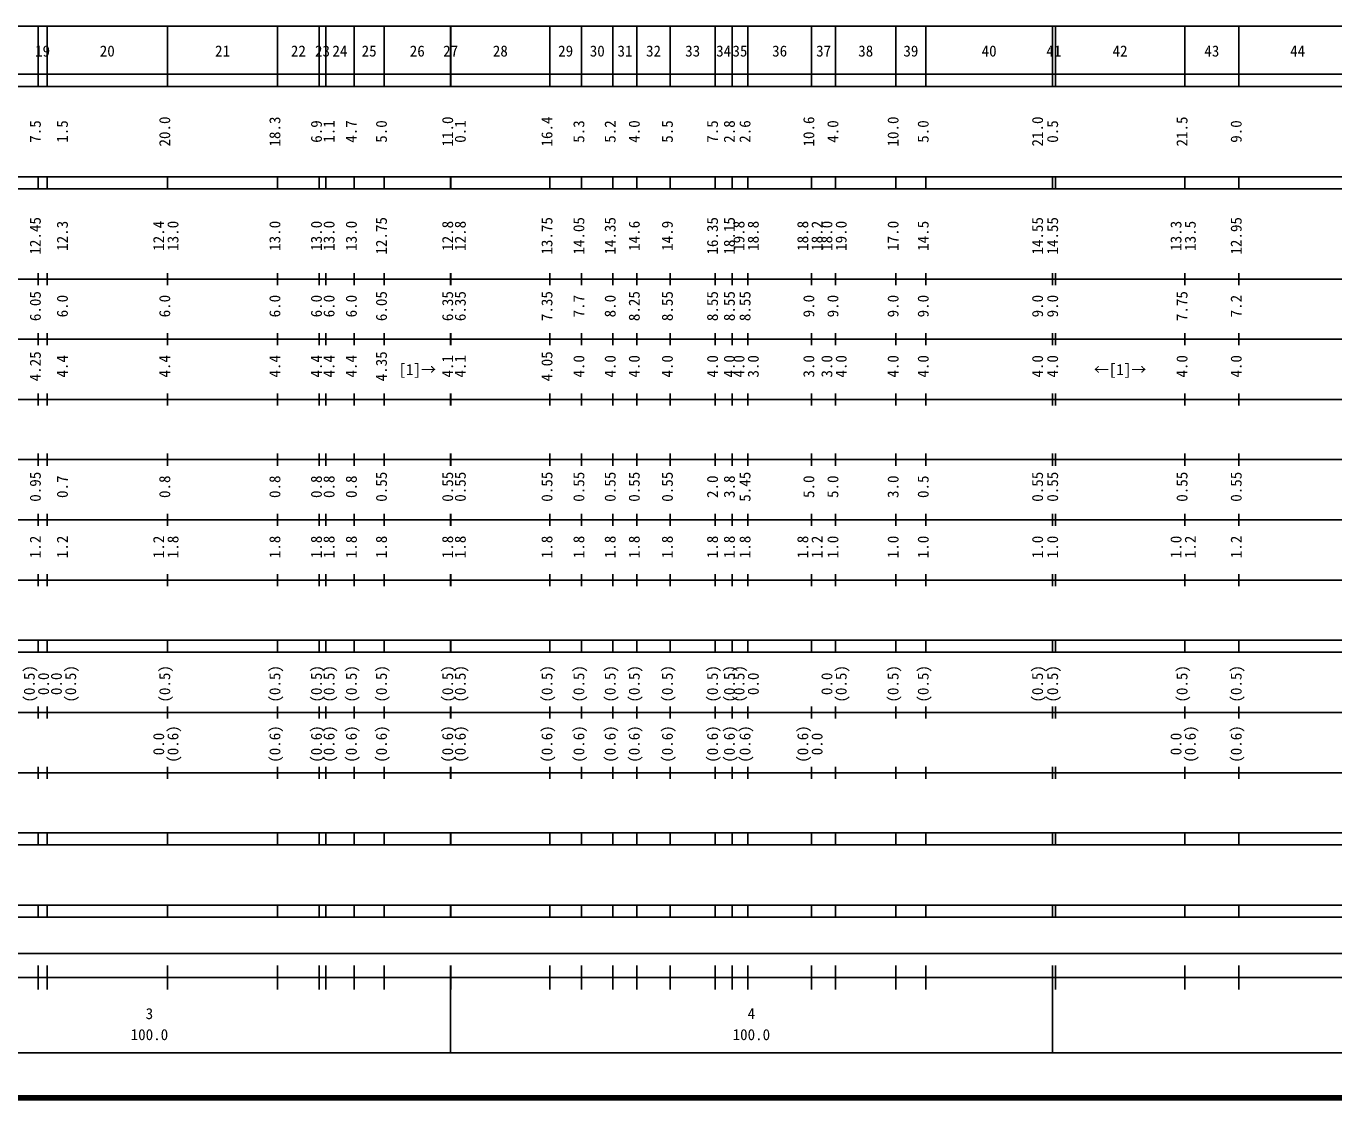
# Model space of a CAD drawing. Units: millimetres on the paper, enlarged 1000 times. Extents: x 40000 to 680000, y -578188 to 380000.
# Drawn here: x 297524 to 514766, y 20000 to 198000 of the extents above; entities that cross this region are included whole.
import ezdxf
from ezdxf.enums import TextEntityAlignment as Align

# ---------------------------------------------------------------- set-up
doc = ezdxf.new("R2010")
doc.units = ezdxf.units.MM
doc.header["$LTSCALE"] = 1000
doc.layers.add('M-TTL', color=2, linetype='Continuous', lineweight=140)
doc.layers.add('M-TTL-BAND', color=7, linetype='Continuous', lineweight=25)
doc.styles.add('ＭＳ ゴシック', font='')
doc.styles.get('ＭＳ ゴシック').set_extended_font_data('MS Gothic')

msp = doc.modelspace()

# ---------------------------------------------------------------- linework, layer by layer
at = {"layer": 'M-TTL'}
msp.add_line((40000, 20000), (680000, 20000), dxfattribs=at)
at = {"layer": 'M-TTL-BAND'}
for p, q in [((68000, 198000), (579000, 198000)), ((299500, 188000), (299500, 198000)), ((301000, 188000), (301000, 198000)), ((321000, 188000), (321000, 198000)), ((339300, 188000), (339300, 198000)), ((346200, 188000), (346200, 198000)), ((347300, 188000), (347300, 198000)), ((352000, 188000), (352000, 198000)), ((357000, 188000), (357000, 198000)), ((368000, 188000), (368000, 198000)), ((368100, 188000), (368100, 198000)), ((384500, 188000), (384500, 198000)), ((389800, 188000), (389800, 198000)), ((395000, 188000), (395000, 198000)), ((399000, 188000), (399000, 198000)), ((404500, 188000), (404500, 198000)), ((412000, 188000), (412000, 198000)), ((414800, 188000), (414800, 198000)), ((417400, 188000), (417400, 198000)), ((428000, 188000), (428000, 198000)), ((432000, 188000), (432000, 198000)), ((442000, 188000), (442000, 198000)), ((447000, 188000), (447000, 198000)), ((468000, 188000), (468000, 198000)), ((468500, 188000), (468500, 198000)), ((490000, 188000), (490000, 198000)), ((499000, 188000), (499000, 198000)), ((40000, 190000), (579000, 190000)), ((40000, 188000), (579000, 188000)), ((40000, 173000), (579000, 173000)), ((299500, 171000), (299500, 173000)), ((301000, 171000), (301000, 173000)), ((321000, 171000), (321000, 173000)), ((339300, 171000), (339300, 173000)), ((346200, 171000), (346200, 173000)), ((347300, 171000), (347300, 173000)), ((352000, 171000), (352000, 173000)), ((357000, 171000), (357000, 173000)), ((368000, 171000), (368000, 173000)), ((368100, 171000), (368100, 173000)), ((384500, 171000), (384500, 173000)), ((389800, 171000), (389800, 173000)), ((395000, 171000), (395000, 173000)), ((399000, 171000), (399000, 173000)), ((404500, 171000), (404500, 173000)), ((412000, 171000), (412000, 173000)), ((414800, 171000), (414800, 173000)), ((417400, 171000), (417400, 173000)), ((428000, 171000), (428000, 173000)), ((432000, 171000), (432000, 173000)), ((442000, 171000), (442000, 173000)), ((447000, 171000), (447000, 173000)), ((468000, 171000), (468000, 173000)), ((468500, 171000), (468500, 173000)), ((490000, 171000), (490000, 173000)), ((499000, 171000), (499000, 173000)), ((40000, 171000), (579000, 171000)), ((299500, 155000), (299500, 157000)), ((301000, 155000), (301000, 157000)), ((321000, 155000), (321000, 157000)), ((339300, 155000), (339300, 157000)), ((346200, 155000), (346200, 157000)), ((347300, 155000), (347300, 157000)), ((352000, 155000), (352000, 157000)), ((357000, 155000), (357000, 157000)), ((368000, 155000), (368000, 157000)), ((368100, 155000), (368100, 157000)), ((384500, 155000), (384500, 157000)), ((389800, 155000), (389800, 157000)), ((395000, 155000), (395000, 157000)), ((399000, 155000), (399000, 157000)), ((404500, 155000), (404500, 157000)), ((412000, 155000), (412000, 157000)), ((414800, 155000), (414800, 157000)), ((417400, 155000), (417400, 157000)), ((428000, 155000), (428000, 157000)), ((432000, 155000), (432000, 157000)), ((442000, 155000), (442000, 157000)), ((447000, 155000), (447000, 157000)), ((468000, 155000), (468000, 157000)), ((468500, 155000), (468500, 157000)), ((490000, 155000), (490000, 157000)), ((499000, 155000), (499000, 157000)), ((40000, 156000), (579000, 156000)), ((46000, 146000), (579000, 146000)), ((299500, 145000), (299500, 147000)), ((301000, 145000), (301000, 147000)), ((321000, 145000), (321000, 147000)), ((339300, 145000), (339300, 147000)), ((346200, 145000), (346200, 147000)), ((347300, 145000), (347300, 147000)), ((352000, 145000), (352000, 147000)), ((357000, 145000), (357000, 147000)), ((368000, 145000), (368000, 147000)), ((368100, 145000), (368100, 147000)), ((384500, 145000), (384500, 147000)), ((389800, 145000), (389800, 147000)), ((395000, 145000), (395000, 147000)), ((399000, 145000), (399000, 147000)), ((404500, 145000), (404500, 147000)), ((412000, 145000), (412000, 147000)), ((414800, 145000), (414800, 147000)), ((417400, 145000), (417400, 147000)), ((428000, 145000), (428000, 147000)), ((432000, 145000), (432000, 147000)), ((442000, 145000), (442000, 147000)), ((447000, 145000), (447000, 147000)), ((468000, 145000), (468000, 147000)), ((468500, 145000), (468500, 147000)), ((490000, 145000), (490000, 147000)), ((499000, 145000), (499000, 147000)), ((299500, 135000), (299500, 137000)), ((301000, 135000), (301000, 137000)), ((321000, 135000), (321000, 137000)), ((339300, 135000), (339300, 137000)), ((346200, 135000), (346200, 137000)), ((347300, 135000), (347300, 137000)), ((352000, 135000), (352000, 137000)), ((357000, 135000), (357000, 137000)), ((368000, 135000), (368000, 137000)), ((368100, 135000), (368100, 137000)), ((384500, 135000), (384500, 137000)), ((389800, 135000), (389800, 137000)), ((395000, 135000), (395000, 137000)), ((399000, 135000), (399000, 137000)), ((404500, 135000), (404500, 137000)), ((412000, 135000), (412000, 137000)), ((414800, 135000), (414800, 137000)), ((417400, 135000), (417400, 137000)), ((428000, 135000), (428000, 137000)), ((432000, 135000), (432000, 137000)), ((442000, 135000), (442000, 137000)), ((447000, 135000), (447000, 137000)), ((468000, 135000), (468000, 137000)), ((468500, 135000), (468500, 137000)), ((490000, 135000), (490000, 137000)), ((499000, 135000), (499000, 137000)), ((52000, 136000), (579000, 136000)), ((299500, 125000), (299500, 127000)), ((301000, 125000), (301000, 127000)), ((321000, 125000), (321000, 127000)), ((339300, 125000), (339300, 127000)), ((346200, 125000), (346200, 127000)), ((347300, 125000), (347300, 127000)), ((352000, 125000), (352000, 127000)), ((357000, 125000), (357000, 127000)), ((368000, 125000), (368000, 127000)), ((368100, 125000), (368100, 127000)), ((384500, 125000), (384500, 127000)), ((389800, 125000), (389800, 127000)), ((395000, 125000), (395000, 127000)), ((399000, 125000), (399000, 127000)), ((404500, 125000), (404500, 127000)), ((412000, 125000), (412000, 127000)), ((414800, 125000), (414800, 127000)), ((417400, 125000), (417400, 127000)), ((428000, 125000), (428000, 127000)), ((432000, 125000), (432000, 127000)), ((442000, 125000), (442000, 127000)), ((447000, 125000), (447000, 127000)), ((468000, 125000), (468000, 127000)), ((468500, 125000), (468500, 127000)), ((490000, 125000), (490000, 127000)), ((499000, 125000), (499000, 127000)), ((46000, 126000), (579000, 126000)), ((52000, 116000), (579000, 116000)), ((299500, 115000), (299500, 117000)), ((301000, 115000), (301000, 117000)), ((321000, 115000), (321000, 117000)), ((339300, 115000), (339300, 117000)), ((346200, 115000), (346200, 117000)), ((347300, 115000), (347300, 117000)), ((352000, 115000), (352000, 117000)), ((357000, 115000), (357000, 117000)), ((368000, 115000), (368000, 117000)), ((368100, 115000), (368100, 117000)), ((384500, 115000), (384500, 117000)), ((389800, 115000), (389800, 117000)), ((395000, 115000), (395000, 117000)), ((399000, 115000), (399000, 117000)), ((404500, 115000), (404500, 117000)), ((412000, 115000), (412000, 117000)), ((414800, 115000), (414800, 117000)), ((417400, 115000), (417400, 117000)), ((428000, 115000), (428000, 117000)), ((432000, 115000), (432000, 117000)), ((442000, 115000), (442000, 117000)), ((447000, 115000), (447000, 117000)), ((468000, 115000), (468000, 117000)), ((468500, 115000), (468500, 117000)), ((490000, 115000), (490000, 117000)), ((499000, 115000), (499000, 117000)), ((299500, 105000), (299500, 107000)), ((301000, 105000), (301000, 107000)), ((321000, 105000), (321000, 107000)), ((339300, 105000), (339300, 107000)), ((346200, 105000), (346200, 107000)), ((347300, 105000), (347300, 107000)), ((352000, 105000), (352000, 107000)), ((357000, 105000), (357000, 107000)), ((368000, 105000), (368000, 107000)), ((368100, 105000), (368100, 107000)), ((384500, 105000), (384500, 107000)), ((389800, 105000), (389800, 107000)), ((395000, 105000), (395000, 107000)), ((399000, 105000), (399000, 107000)), ((404500, 105000), (404500, 107000)), ((412000, 105000), (412000, 107000)), ((414800, 105000), (414800, 107000)), ((417400, 105000), (417400, 107000)), ((428000, 105000), (428000, 107000)), ((432000, 105000), (432000, 107000)), ((442000, 105000), (442000, 107000)), ((447000, 105000), (447000, 107000)), ((468000, 105000), (468000, 107000)), ((468500, 105000), (468500, 107000)), ((490000, 105000), (490000, 107000)), ((499000, 105000), (499000, 107000)), ((46000, 106000), (579000, 106000)), ((40000, 96000), (579000, 96000)), ((299500, 94000), (299500, 96000)), ((301000, 94000), (301000, 96000)), ((321000, 94000), (321000, 96000)), ((339300, 94000), (339300, 96000)), ((346200, 94000), (346200, 96000)), ((347300, 94000), (347300, 96000)), ((352000, 94000), (352000, 96000)), ((357000, 94000), (357000, 96000)), ((368000, 94000), (368000, 96000)), ((368100, 94000), (368100, 96000)), ((384500, 94000), (384500, 96000)), ((389800, 94000), (389800, 96000)), ((395000, 94000), (395000, 96000)), ((399000, 94000), (399000, 96000)), ((404500, 94000), (404500, 96000)), ((412000, 94000), (412000, 96000)), ((414800, 94000), (414800, 96000)), ((417400, 94000), (417400, 96000)), ((428000, 94000), (428000, 96000)), ((432000, 94000), (432000, 96000)), ((442000, 94000), (442000, 96000)), ((447000, 94000), (447000, 96000)), ((468000, 94000), (468000, 96000)), ((468500, 94000), (468500, 96000)), ((490000, 94000), (490000, 96000)), ((499000, 94000), (499000, 96000)), ((40000, 94000), (579000, 94000)), ((299500, 83000), (299500, 85000)), ((301000, 83000), (301000, 85000)), ((321000, 83000), (321000, 85000)), ((339300, 83000), (339300, 85000)), ((346200, 83000), (346200, 85000)), ((347300, 83000), (347300, 85000)), ((352000, 83000), (352000, 85000)), ((357000, 83000), (357000, 85000)), ((368000, 83000), (368000, 85000)), ((368100, 83000), (368100, 85000)), ((384500, 83000), (384500, 85000)), ((389800, 83000), (389800, 85000)), ((395000, 83000), (395000, 85000)), ((399000, 83000), (399000, 85000)), ((404500, 83000), (404500, 85000)), ((412000, 83000), (412000, 85000)), ((414800, 83000), (414800, 85000)), ((417400, 83000), (417400, 85000)), ((428000, 83000), (428000, 85000)), ((432000, 83000), (432000, 85000)), ((442000, 83000), (442000, 85000)), ((447000, 83000), (447000, 85000)), ((468000, 83000), (468000, 85000)), ((468500, 83000), (468500, 85000)), ((490000, 83000), (490000, 85000)), ((499000, 83000), (499000, 85000)), ((49000, 84000), (579000, 84000)), ((40000, 74000), (579000, 74000)), ((299500, 73000), (299500, 75000)), ((301000, 73000), (301000, 75000)), ((321000, 73000), (321000, 75000)), ((339300, 73000), (339300, 75000)), ((346200, 73000), (346200, 75000)), ((347300, 73000), (347300, 75000)), ((352000, 73000), (352000, 75000)), ((357000, 73000), (357000, 75000)), ((368000, 73000), (368000, 75000)), ((368100, 73000), (368100, 75000)), ((384500, 73000), (384500, 75000)), ((389800, 73000), (389800, 75000)), ((395000, 73000), (395000, 75000)), ((399000, 73000), (399000, 75000)), ((404500, 73000), (404500, 75000)), ((412000, 73000), (412000, 75000)), ((414800, 73000), (414800, 75000)), ((417400, 73000), (417400, 75000)), ((428000, 73000), (428000, 75000)), ((432000, 73000), (432000, 75000)), ((442000, 73000), (442000, 75000)), ((447000, 73000), (447000, 75000)), ((468000, 73000), (468000, 75000)), ((468500, 73000), (468500, 75000)), ((490000, 73000), (490000, 75000)), ((499000, 73000), (499000, 75000)), ((40000, 64000), (579000, 64000)), ((299500, 62000), (299500, 64000)), ((301000, 62000), (301000, 64000)), ((321000, 62000), (321000, 64000)), ((339300, 62000), (339300, 64000)), ((346200, 62000), (346200, 64000)), ((347300, 62000), (347300, 64000)), ((352000, 62000), (352000, 64000)), ((357000, 62000), (357000, 64000)), ((368000, 62000), (368000, 64000)), ((368100, 62000), (368100, 64000)), ((384500, 62000), (384500, 64000)), ((389800, 62000), (389800, 64000)), ((395000, 62000), (395000, 64000)), ((399000, 62000), (399000, 64000)), ((404500, 62000), (404500, 64000)), ((412000, 62000), (412000, 64000)), ((414800, 62000), (414800, 64000)), ((417400, 62000), (417400, 64000)), ((428000, 62000), (428000, 64000)), ((432000, 62000), (432000, 64000)), ((442000, 62000), (442000, 64000)), ((447000, 62000), (447000, 64000)), ((468000, 62000), (468000, 64000)), ((468500, 62000), (468500, 64000)), ((490000, 62000), (490000, 64000)), ((499000, 62000), (499000, 64000)), ((40000, 62000), (579000, 62000)), ((40000, 52000), (579000, 52000)), ((40000, 50000), (579000, 50000)), ((299500, 50000), (299500, 52000)), ((301000, 50000), (301000, 52000)), ((321000, 50000), (321000, 52000)), ((339300, 50000), (339300, 52000)), ((346200, 50000), (346200, 52000)), ((347300, 50000), (347300, 52000)), ((352000, 50000), (352000, 52000)), ((357000, 50000), (357000, 52000)), ((368000, 50000), (368000, 52000)), ((368100, 50000), (368100, 52000)), ((384500, 50000), (384500, 52000)), ((389800, 50000), (389800, 52000)), ((395000, 50000), (395000, 52000)), ((399000, 50000), (399000, 52000)), ((404500, 50000), (404500, 52000)), ((412000, 50000), (412000, 52000)), ((414800, 50000), (414800, 52000)), ((417400, 50000), (417400, 52000)), ((428000, 50000), (428000, 52000)), ((432000, 50000), (432000, 52000)), ((442000, 50000), (442000, 52000)), ((447000, 50000), (447000, 52000)), ((468000, 50000), (468000, 52000)), ((468500, 50000), (468500, 52000)), ((490000, 50000), (490000, 52000)), ((499000, 50000), (499000, 52000)), ((71000, 44000), (565000, 44000)), ((299500, 38000), (299500, 42000)), ((301000, 38000), (301000, 42000)), ((321000, 38000), (321000, 42000)), ((339300, 38000), (339300, 42000)), ((346200, 38000), (346200, 42000)), ((347300, 38000), (347300, 42000)), ((352000, 38000), (352000, 42000)), ((357000, 38000), (357000, 42000)), ((368000, 27500), (368000, 42000)), ((368100, 38000), (368100, 42000)), ((384500, 38000), (384500, 42000)), ((389800, 38000), (389800, 42000)), ((395000, 38000), (395000, 42000)), ((399000, 38000), (399000, 42000)), ((404500, 38000), (404500, 42000)), ((412000, 38000), (412000, 42000)), ((414800, 38000), (414800, 42000)), ((417400, 38000), (417400, 42000)), ((428000, 38000), (428000, 42000)), ((432000, 38000), (432000, 42000)), ((442000, 38000), (442000, 42000)), ((447000, 38000), (447000, 42000)), ((468000, 27500), (468000, 42000)), ((468500, 38000), (468500, 42000)), ((490000, 38000), (490000, 42000)), ((499000, 38000), (499000, 42000)), ((40000, 40000), (579000, 40000)), ((68000, 27500), (579000, 27500))]:
    msp.add_line(p, q, dxfattribs=at)

# ---------------------------------------------------------------- texts
at = {"layer": 'M-TTL-BAND', "style": 'ＭＳ ゴシック'}
for s, p in [('19', (300250, 192405)), ('20', (311000, 192405)), ('21', (330150, 192405)), ('22', (342750, 192405)), ('23', (346750, 192405)), ('24', (349650, 192405)), ('25', (354500, 192405)), ('26', (362500, 192405)), ('27', (368050, 192405)), ('28', (376300, 192405)), ('29', (387150, 192405)), ('30', (392400, 192405)), ('31', (397000, 192405)), ('32', (401750, 192405)), ('33', (408250, 192405)), ('34', (413400, 192405)), ('35', (416100, 192405)), ('36', (422700, 192405)), ('37', (430000, 192405)), ('38', (437000, 192405)), ('39', (444500, 192405)), ('40', (457500, 192405)), ('41', (468250, 192405)), ('42', (479250, 192405)), ('43', (494500, 192405)), ('44', (508750, 192405)), ('[1]→', (362500, 139500)), ('←[1]→', (479250, 139500)), ('3', (318000, 32523)), ('4', (418000, 32523)), ('100.0', (318000, 29033)), ('100.0', (418000, 29033))]:
    msp.add_text(s, height=1833, dxfattribs=at).set_placement(p, align=Align.BOTTOM_CENTER)
for s, p in [('20.0', (322000, 180500)), ('18.3', (340300, 180500)), ('11.0', (369000, 180500)), ('16.4', (385500, 180500)), ('10.6', (429000, 180500)), ('10.0', (443000, 180500)), ('21.0', (467000, 180500)), ('21.5', (491000, 180500)), ('7.5', (300500, 180500)), ('1.5', (305000, 180500)), ('6.9', (347200, 180500)), ('1.1', (349300, 180500)), ('4.7', (353000, 180500)), ('5.0', (358000, 180500)), ('0.1', (371100, 180500)), ('5.3', (390800, 180500)), ('5.2', (396000, 180500)), ('4.0', (400000, 180500)), ('5.5', (405500, 180500)), ('7.5', (413000, 180500)), ('2.8', (415800, 180500)), ('2.6', (418400, 180500)), ('4.0', (433000, 180500)), ('5.0', (448000, 180500)), ('0.5', (469500, 180500)), ('9.0', (500000, 180500)), ('12.45', (300500, 163174)), ('12.3', (305000, 163174)), ('12.4', (321000, 163174)), ('13.0', (323370, 163174)), ('13.0', (340300, 163174)), ('13.0', (347200, 163174)), ('13.0', (349300, 163174)), ('13.0', (353000, 163174)), ('12.75', (358000, 163174)), ('12.8', (369000, 163174)), ('12.8', (371100, 163174)), ('13.75', (385500, 163174)), ('14.05', (390800, 163174)), ('14.35', (396000, 163174)), ('14.6', (400000, 163174)), ('14.9', (405500, 163174)), ('16.35', (413000, 163174)), ('18.15', (415800, 163174)), ('19.8', (417400, 163174)), ('18.8', (419770, 163174)), ('18.8', (428000, 163174)), ('18.2', (430370, 163174)), ('18.0', (432000, 163174)), ('19.0', (434370, 163174)), ('17.0', (443000, 163174)), ('14.5', (448000, 163174)), ('14.55', (467000, 163174)), ('14.55', (469500, 163174)), ('13.3', (490000, 163174)), ('13.5', (492370, 163174)), ('12.95', (500000, 163174)), ('6.05', (300500, 151500)), ('6.0', (305000, 151500)), ('6.0', (322000, 151500)), ('6.0', (340300, 151500)), ('6.0', (347200, 151500)), ('6.0', (349300, 151500)), ('6.0', (353000, 151500)), ('6.05', (358000, 151500)), ('6.35', (369000, 151500)), ('6.35', (371100, 151500)), ('7.35', (385500, 151500)), ('7.7', (390800, 151500)), ('8.0', (396000, 151500)), ('8.25', (400000, 151500)), ('8.55', (405500, 151500)), ('8.55', (413000, 151500)), ('8.55', (415800, 151500)), ('8.55', (418400, 151500)), ('9.0', (429000, 151500)), ('9.0', (433000, 151500)), ('9.0', (443000, 151500)), ('9.0', (448000, 151500)), ('9.0', (467000, 151500)), ('9.0', (469500, 151500)), ('7.75', (491000, 151500)), ('7.2', (500000, 151500)), ('4.25', (300500, 141500)), ('4.35', (358000, 141500)), ('4.05', (385500, 141500)), ('4.4', (305000, 141500)), ('4.4', (322000, 141500)), ('4.4', (340300, 141500)), ('4.4', (347200, 141500)), ('4.4', (349300, 141500)), ('4.4', (353000, 141500)), ('4.1', (369000, 141500)), ('4.1', (371100, 141500)), ('4.0', (390800, 141500)), ('4.0', (396000, 141500)), ('4.0', (400000, 141500)), ('4.0', (405500, 141500)), ('4.0', (413000, 141500)), ('4.0', (415800, 141500)), ('4.0', (417400, 141500)), ('3.0', (419770, 141500)), ('3.0', (429000, 141500)), ('3.0', (432000, 141500)), ('4.0', (434370, 141500)), ('4.0', (443000, 141500)), ('4.0', (448000, 141500)), ('4.0', (467000, 141500)), ('4.0', (469500, 141500)), ('4.0', (491000, 141500)), ('4.0', (500000, 141500)), ('0.95', (300500, 121500)), ('0.55', (358000, 121500)), ('0.55', (369000, 121500)), ('0.55', (371100, 121500)), ('0.55', (385500, 121500)), ('0.55', (390800, 121500)), ('0.55', (396000, 121500)), ('0.55', (400000, 121500)), ('0.55', (405500, 121500)), ('5.45', (418400, 121500)), ('0.55', (467000, 121500)), ('0.55', (469500, 121500)), ('0.55', (491000, 121500)), ('0.55', (500000, 121500)), ('0.7', (305000, 121500)), ('0.8', (322000, 121500)), ('0.8', (340300, 121500)), ('0.8', (347200, 121500)), ('0.8', (349300, 121500)), ('0.8', (353000, 121500)), ('2.0', (413000, 121500)), ('3.8', (415800, 121500)), ('5.0', (429000, 121500)), ('5.0', (433000, 121500)), ('3.0', (443000, 121500)), ('0.5', (448000, 121500)), ('1.2', (300500, 111500)), ('1.2', (305000, 111500)), ('1.2', (321000, 111500)), ('1.8', (323370, 111500)), ('1.8', (340300, 111500)), ('1.8', (347200, 111500)), ('1.8', (349300, 111500)), ('1.8', (353000, 111500)), ('1.8', (358000, 111500)), ('1.8', (369000, 111500)), ('1.8', (371100, 111500)), ('1.8', (385500, 111500)), ('1.8', (390800, 111500)), ('1.8', (396000, 111500)), ('1.8', (400000, 111500)), ('1.8', (405500, 111500)), ('1.8', (413000, 111500)), ('1.8', (415800, 111500)), ('1.8', (418400, 111500)), ('1.8', (428000, 111500)), ('1.2', (430370, 111500)), ('1.0', (433000, 111500)), ('1.0', (443000, 111500)), ('1.0', (448000, 111500)), ('1.0', (467000, 111500)), ('1.0', (469500, 111500)), ('1.0', (490000, 111500)), ('1.2', (492370, 111500)), ('1.2', (500000, 111500)), ('(0.5)', (299500, 88764)), ('(0.5)', (306370, 88764)), ('(0.5)', (322000, 88764)), ('(0.5)', (340300, 88764)), ('(0.5)', (347200, 88764)), ('(0.5)', (349300, 88764)), ('(0.5)', (353000, 88764)), ('(0.5)', (358000, 88764)), ('(0.5)', (369000, 88764)), ('(0.5)', (371100, 88764)), ('(0.5)', (385500, 88764)), ('(0.5)', (390800, 88764)), ('(0.5)', (396000, 88764)), ('(0.5)', (400000, 88764)), ('(0.5)', (405500, 88764)), ('(0.5)', (413000, 88764)), ('(0.5)', (415800, 88764)), ('(0.5)', (417400, 88764)), ('(0.5)', (434370, 88764)), ('(0.5)', (443000, 88764)), ('(0.5)', (448000, 88764)), ('(0.5)', (467000, 88764)), ('(0.5)', (469500, 88764)), ('(0.5)', (491000, 88764)), ('(0.5)', (500000, 88764)), ('0.0', (301870, 88764)), ('0.0', (304000, 88764)), ('0.0', (419770, 88764)), ('0.0', (432000, 88764)), ('0.0', (321000, 78764)), ('(0.6)', (323370, 78764)), ('(0.6)', (340300, 78764)), ('(0.6)', (347200, 78764)), ('(0.6)', (349300, 78764)), ('(0.6)', (353000, 78764)), ('(0.6)', (358000, 78764)), ('(0.6)', (369000, 78764)), ('(0.6)', (371100, 78764)), ('(0.6)', (385500, 78764)), ('(0.6)', (390800, 78764)), ('(0.6)', (396000, 78764)), ('(0.6)', (400000, 78764)), ('(0.6)', (405500, 78764)), ('(0.6)', (413000, 78764)), ('(0.6)', (415800, 78764)), ('(0.6)', (418400, 78764)), ('(0.6)', (428000, 78764)), ('0.0', (430370, 78764)), ('0.0', (490000, 78764)), ('(0.6)', (492370, 78764)), ('(0.6)', (500000, 78764))]:
    msp.add_text(s, height=1833, rotation=90, dxfattribs=at).set_placement(p, align=Align.BOTTOM_CENTER)

doc.saveas('drawing.dxf')
